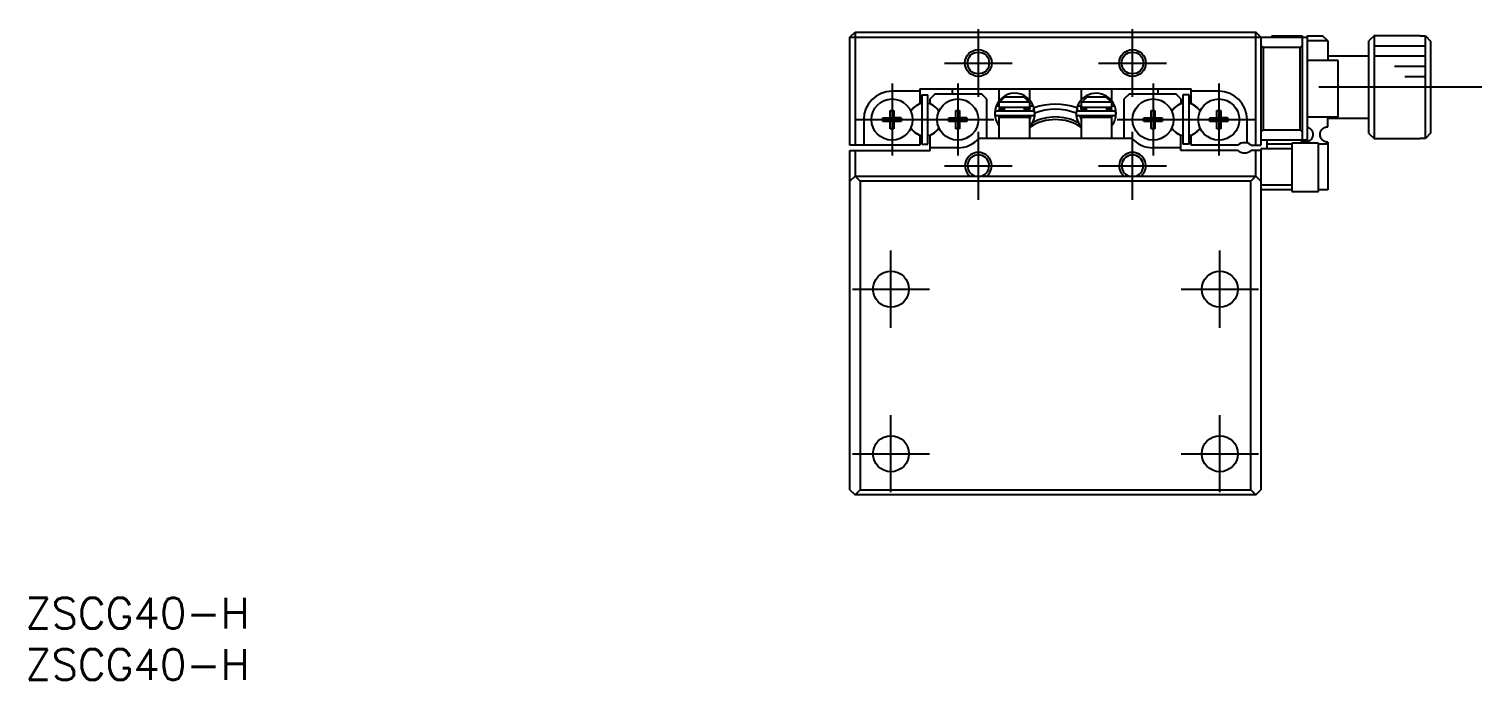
# Model space of a CAD drawing. Extents: x 0 to 309, y -8 to 267.
# Drawn here: x 0.4 to 141.8, y -8 to 55.3 of the extents above; entities that cross this region are included whole.
import ezdxf

# ---------------------------------------------------------------- set-up
doc = ezdxf.new("R2010")
doc.units = 0
doc.header["$LTSCALE"] = 0.5
doc.linetypes.add('CENTER', pattern=[50.8, 31.75, -6.35, 6.35, -6.35])
for name, color, linetype in [('MSM_CENTER', 1, 'CENTER'), ('MSM_CONTINUOUS', 7, 'CONTINUOUS'), ('MSM_NARROW', 5, 'CONTINUOUS'), ('MSM_PART_NUMBER', 7, 'CONTINUOUS')]:
    doc.layers.add(name, color=color, linetype=linetype)
doc.styles.get("Standard").update_dxf_attribs({"font": 'txt.shx', "height": 3, "bigfont": 'bigfont.shx'})

# ---------------------------------------------------------------- blocks, each defined once
blk = doc.blocks.new('*U3')
at = {"layer": 'MSM_PART_NUMBER'}
blk.add_text('ZSCG40-H', height=3, dxfattribs=at).set_placement((0, -3))
blk = doc.blocks.new('*U4')
at = {"layer": 'MSM_PART_NUMBER'}
blk.add_text('ZSCG40-H', height=3, dxfattribs=at).set_placement((0, -8))

msp = doc.modelspace()

# ---------------------------------------------------------------- linework, layer by layer
at = {"layer": 'MSM_CENTER'}
for p, q in [((92.75, 48.7), (92.75, 55.3)), ((107.75, 48.7), (107.75, 55.3)), ((89.45, 52), (96.05, 52)), ((104.45, 52), (111.05, 52)), ((84.35, 50), (84.35, 43)), ((90.75, 50), (90.75, 43)), ((109.75, 50), (109.75, 43)), ((116.15, 50), (116.15, 43)), ((141.75, 49.65), (125.75, 49.65)), ((80.85, 46.5), (94.25, 46.5)), ((92.75, 38.7), (92.75, 45.3)), ((106.25, 46.5), (119.65, 46.5)), ((107.75, 38.7), (107.75, 45.3)), ((89.45, 42), (96.05, 42)), ((104.45, 42), (111.05, 42)), ((84.25, 26.25), (84.25, 33.75)), ((116.25, 26.25), (116.25, 33.75)), ((80.5, 30), (88, 30)), ((112.5, 30), (120, 30)), ((84.25, 10.25), (84.25, 17.75)), ((116.25, 10.25), (116.25, 17.75)), ((80.5, 14), (88, 14)), ((112.5, 14), (120, 14))]:
    msp.add_line(p, q, dxfattribs=at)
at = {"layer": 'MSM_CONTINUOUS'}
for p, q in [((80.25, 54.5), (80.75, 55)), ((80.25, 44), (80.25, 54.5)), ((80.25, 54.5), (124.75, 54.5)), ((80.75, 55), (80.75, 44)), ((80.75, 55), (119.75, 55)), ((119.75, 44), (119.75, 55)), ((120.25, 54.5), (119.75, 55)), ((120.25, 54.5), (120.25, 44)), ((121.35, 54.65), (121.2, 54.5)), ((121.35, 54.65), (124.25, 54.65)), ((124.25, 54.65), (124.25, 44.5)), ((124.75, 54.65), (126.25, 54.65)), ((124.75, 54.65), (124.75, 44.5)), ((126.75, 54.15), (124.75, 54.15)), ((126.75, 54.15), (126.25, 54.65)), ((126.75, 54.15), (126.75, 52.25)), ((131.25, 54.65), (130.75, 54.15)), ((130.75, 45.15), (130.75, 54.15)), ((131.25, 54.65), (131.25, 44.65)), ((135.75, 54.65), (131.25, 54.65)), ((135.75, 54.65), (135.75, 54.633974)), ((135.75, 54.633974), (136.25, 54.633974)), ((136.25, 44.666026), (136.25, 54.633974)), ((136.25, 54.633974), (136.75, 54.132187)), ((136.75, 54.132187), (136.75, 45.167813)), ((120.25, 53.7), (120.45, 53.5)), ((120.45, 53.5), (120.45, 45.5)), ((124.05, 53.5), (120.45, 53.5)), ((124.05, 53.5), (124.25, 53.7)), ((124.05, 45.5), (124.05, 53.5)), ((130.75, 52.65), (126.75, 52.65)), ((127.75, 52.25), (124.75, 52.25)), ((127.75, 46.75), (127.75, 52.25)), ((87.05, 49.5), (113.45, 49.5)), ((87.05, 49.5), (87.05, 48.050806)), ((90.25, 49), (90.25, 49.5)), ((94.75, 49.5), (94.75, 48.291324)), ((97.75, 48.404973), (97.75, 49.5)), ((102.75, 49.5), (102.75, 48.404834)), ((105.75, 48.291645), (105.75, 49.5)), ((110.250002, 49), (110.250002, 49.5)), ((113.45, 48.050806), (113.45, 49.5)), ((87.05, 49.25), (84.35, 49.25)), ((87.25, 48.9), (87.85, 48.9)), ((87.25, 48.9), (87.25, 44.1)), ((87.85, 44.1), (87.85, 48.9)), ((88.55, 49), (88.05, 48.5)), ((88.05, 48.050806), (88.05, 48.5)), ((88.55, 49), (93.05, 49)), ((93.55, 48.5), (93.05, 49)), ((93.55, 48.5), (93.55, 44.7)), ((97.75, 48.2), (94.75, 48.2)), ((94.75, 48.2), (94.75, 47.7)), ((94.804317, 48.2), (95.333485, 48.7)), ((95.333485, 48.7), (97.166515, 48.7)), ((97.166515, 48.7), (97.695683, 48.2)), ((97.75, 48.403855), (97.75, 48.403975)), ((97.75, 47.7), (97.75, 48.2)), ((102.75, 48.403926), (102.75, 48.403798)), ((105.75, 48.2), (102.75, 48.2)), ((102.75, 48.2), (102.75, 47.7)), ((102.804317, 48.2), (103.333485, 48.7)), ((103.333485, 48.7), (105.166515, 48.7)), ((105.166515, 48.7), (105.695683, 48.2)), ((105.75, 48.290741), (105.75, 48.290866)), ((105.75, 48.290335), (105.75, 48.290694)), ((105.75, 47.7), (105.75, 48.2)), ((107.45, 49), (106.95, 48.5)), ((106.95, 44.7), (106.95, 48.5)), ((107.45, 49), (111.95, 49)), ((112.45, 48.5), (111.95, 49)), ((112.45, 48.5), (112.45, 48.050806)), ((112.65, 48.9), (112.65, 44.1)), ((113.25, 48.9), (112.65, 48.9)), ((113.25, 44.1), (113.25, 48.9)), ((116.15, 49.25), (113.45, 49.25)), ((83.463639, 46.68), (84.17, 46.68)), ((83.463639, 46.32), (83.463639, 46.68)), ((84.17, 47.386361), (84.53, 47.386361)), ((84.17, 46.68), (84.17, 47.386361)), ((84.180372, 46.669628), (84.17, 46.68)), ((84.180372, 46.330372), (84.180372, 46.669628)), ((84.180372, 46.669628), (84.519628, 46.669628)), ((84.519628, 46.669628), (84.53, 46.68)), ((84.519628, 46.669628), (84.519628, 46.330372)), ((84.53, 47.386361), (84.53, 46.68)), ((85.236361, 46.68), (84.53, 46.68)), ((85.236361, 46.68), (85.236361, 46.32)), ((86.789905, 47.90064), (87.05, 48.050806)), ((88.05, 48.050806), (88.310095, 47.90064)), ((89.863639, 46.32), (89.863639, 46.68)), ((89.863639, 46.68), (90.57, 46.68)), ((90.57, 47.386361), (90.93, 47.386361)), ((90.57, 46.68), (90.57, 47.386361)), ((90.580372, 46.669628), (90.57, 46.68)), ((90.580372, 46.330372), (90.580372, 46.669628)), ((90.580372, 46.669628), (90.919628, 46.669628)), ((90.919628, 46.669628), (90.93, 46.68)), ((90.919628, 46.669628), (90.919628, 46.330372)), ((90.93, 47.386361), (90.93, 46.68)), ((91.636361, 46.68), (90.93, 46.68)), ((91.636361, 46.68), (91.636361, 46.32)), ((94.502639, 47.870057), (94.481023, 47.81216)), ((94.517327, 47.862128), (94.502285, 47.868376)), ((94.718385, 47.757572), (94.507555, 47.872844)), ((98.046922, 47.306482), (94.546922, 47.306482)), ((94.546922, 46.906482), (98.046922, 46.906482)), ((94.75, 47.7), (97.75, 47.7)), ((97.75, 46.7), (94.75, 46.7)), ((94.75, 46.7), (94.75, 44.7)), ((94.75872, 47.306574), (94.864216, 47.700181)), ((94.800226, 46.69991), (94.759023, 46.906478)), ((94.847721, 47.605076), (94.848332, 47.61988)), ((94.847872, 47.590263), (94.847721, 47.605076)), ((94.848785, 47.575483), (94.847872, 47.590263)), ((94.848332, 47.61988), (94.849705, 47.634636)), ((94.850456, 47.560774), (94.848785, 47.575483)), ((94.849705, 47.634636), (94.851836, 47.649305)), ((94.852879, 47.546177), (94.850456, 47.560774)), ((94.851836, 47.649305), (94.85472, 47.663846)), ((94.856046, 47.531729), (94.852879, 47.546177)), ((94.85472, 47.663846), (94.858346, 47.67822)), ((94.859946, 47.517468), (94.856046, 47.531729)), ((94.858346, 47.67822), (94.862706, 47.692389)), ((94.864567, 47.503431), (94.859946, 47.517468)), ((94.862706, 47.692389), (94.867785, 47.706315)), ((94.869894, 47.489655), (94.864567, 47.503431)), ((94.865422, 47.5), (95.25, 47.5)), ((94.867785, 47.706315), (94.87073, 47.713504)), ((94.875911, 47.476172), (94.869894, 47.489655)), ((94.8826, 47.463018), (94.875911, 47.476172)), ((94.889942, 47.450223), (94.8826, 47.463018)), ((94.897914, 47.437819), (94.889942, 47.450223)), ((94.906496, 47.425835), (94.897914, 47.437819)), ((94.915663, 47.414298), (94.906496, 47.425835)), ((94.92539, 47.403236), (94.915663, 47.414298)), ((94.935652, 47.392673), (94.92539, 47.403236)), ((94.946421, 47.382633), (94.935652, 47.392673)), ((94.957671, 47.373137), (94.946421, 47.382633)), ((94.969373, 47.364208), (94.957671, 47.373137)), ((94.981497, 47.355863), (94.969373, 47.364208)), ((94.994014, 47.348122), (94.981497, 47.355863)), ((95.006893, 47.341), (94.994014, 47.348122)), ((95.020104, 47.334512), (95.006893, 47.341)), ((95.033615, 47.328673), (95.020104, 47.334512)), ((95.047393, 47.323494), (95.033615, 47.328673)), ((95.061407, 47.318987), (95.047393, 47.323494)), ((95.075624, 47.31516), (95.061407, 47.318987)), ((95.09001, 47.312023), (95.075624, 47.31516)), ((95.104534, 47.309583), (95.09001, 47.312023)), ((95.11916, 47.307843), (95.104534, 47.309583)), ((95.133854, 47.306809), (95.11916, 47.307843)), ((95.147809, 47.306482), (95.133854, 47.306809)), ((95.25, 47.7), (95.25, 47.306482)), ((95.25, 46.906482), (95.25, 46.7)), ((97.25, 47.306482), (97.25, 47.7)), ((97.25, 47.5), (97.728326, 47.5)), ((97.25, 46.7), (97.25, 46.906482)), ((97.451358, 47.306531), (97.446035, 47.306482)), ((97.46608, 47.307151), (97.451358, 47.306531)), ((97.480758, 47.308479), (97.46608, 47.307151)), ((97.495358, 47.310512), (97.480758, 47.308479)), ((97.509845, 47.313246), (97.495358, 47.310512)), ((97.524187, 47.316677), (97.509845, 47.313246)), ((97.53835, 47.320797), (97.524187, 47.316677)), ((97.552299, 47.325599), (97.53835, 47.320797)), ((97.566003, 47.331073), (97.552299, 47.325599)), ((97.579427, 47.337207), (97.566003, 47.331073)), ((97.59254, 47.34399), (97.579427, 47.337207)), ((97.605309, 47.351407), (97.59254, 47.34399)), ((97.617703, 47.359442), (97.605309, 47.351407)), ((97.629691, 47.368079), (97.617703, 47.359442)), ((97.641242, 47.377299), (97.629691, 47.368079)), ((97.652326, 47.387081), (97.641242, 47.377299)), ((97.662914, 47.397404), (97.652326, 47.387081)), ((97.672979, 47.408244), (97.662914, 47.397404)), ((97.682493, 47.419577), (97.672979, 47.408244)), ((97.691429, 47.431376), (97.682493, 47.419577)), ((97.699763, 47.443613), (97.691429, 47.431376)), ((97.707472, 47.456258), (97.699763, 47.443613)), ((97.714533, 47.46928), (97.707472, 47.456258)), ((97.720925, 47.482647), (97.714533, 47.46928)), ((97.726629, 47.496325), (97.720925, 47.482647)), ((97.723114, 47.713504), (97.728732, 47.699261)), ((97.73163, 47.510278), (97.726629, 47.496325)), ((97.728732, 47.699261), (97.733435, 47.685245)), ((97.73591, 47.52447), (97.73163, 47.510278)), ((97.733435, 47.685245), (97.737417, 47.671001)), ((97.739458, 47.538863), (97.73591, 47.52447)), ((97.737417, 47.671001), (97.740665, 47.656565)), ((97.742263, 47.55342), (97.739458, 47.538863)), ((97.740665, 47.656565), (97.743169, 47.641975)), ((97.744315, 47.568101), (97.742263, 47.55342)), ((97.743169, 47.641975), (97.74492, 47.627271)), ((97.74561, 47.582867), (97.744315, 47.568101)), ((97.74492, 47.627271), (97.745912, 47.612492)), ((97.746143, 47.597677), (97.74561, 47.582867)), ((97.745912, 47.612492), (97.746143, 47.597677)), ((97.852471, 47.810711), (97.749941, 47.753528)), ((97.75, 47.743204), (97.758542, 47.74893)), ((97.75, 44.7), (97.75, 46.7)), ((97.787084, 46.676793), (97.750439, 46.565741)), ((97.758542, 47.74893), (97.768107, 47.75495)), ((97.768107, 47.75495), (97.778631, 47.761225)), ((97.778631, 47.761225), (97.790041, 47.76771)), ((97.835106, 46.90646), (97.787084, 46.676793)), ((97.790041, 47.76771), (97.802257, 47.774361)), ((97.802257, 47.774361), (97.815196, 47.781132)), ((97.815196, 47.781132), (97.828769, 47.787976)), ((97.828769, 47.787976), (97.842882, 47.794847)), ((97.842882, 47.794847), (97.857438, 47.801696)), ((98.086206, 47.878867), (97.852471, 47.810711)), ((97.857438, 47.801696), (97.872337, 47.808477)), ((97.872337, 47.808477), (97.887475, 47.815143)), ((97.887475, 47.815143), (97.90275, 47.821648)), ((97.90275, 47.821648), (97.918054, 47.827948)), ((97.918054, 47.827948), (97.933284, 47.833998)), ((97.933284, 47.833998), (97.948333, 47.839757)), ((97.948333, 47.839757), (97.963099, 47.845186)), ((97.963099, 47.845186), (97.977479, 47.850246)), ((97.977479, 47.850246), (97.991375, 47.854904)), ((97.991375, 47.854904), (98.00469, 47.859127)), ((98.00469, 47.859127), (98.017334, 47.862886)), ((98.017334, 47.862886), (98.029218, 47.866154)), ((98.029218, 47.866154), (98.040261, 47.868911)), ((98.040261, 47.868911), (98.050388, 47.871136)), ((98.050388, 47.871136), (98.059527, 47.872814)), ((98.059527, 47.872814), (98.067616, 47.873933)), ((98.067616, 47.873933), (98.0746, 47.874487)), ((98.0746, 47.874487), (98.08043, 47.874471)), ((98.078904, 47.303836), (98.084523, 47.315907)), ((98.08043, 47.874471), (98.085066, 47.873885)), ((98.084523, 47.315907), (98.097998, 47.347687)), ((98.085066, 47.873885), (98.08862, 47.872658)), ((98.08862, 47.872658), (98.09079, 47.870814)), ((98.09079, 47.870814), (98.091205, 47.870057)), ((98.098455, 47.852331), (98.091205, 47.870057)), ((98.097998, 47.347687), (98.109863, 47.380082)), ((98.11025, 47.819957), (98.098455, 47.852331)), ((98.109863, 47.380082), (98.120088, 47.413013)), ((98.12041, 47.787046), (98.11025, 47.819957)), ((98.245444, 47.131973), (98.111901, 47.815965)), ((98.120088, 47.413013), (98.12865, 47.446399)), ((98.128909, 47.753678), (98.12041, 47.787046)), ((98.12865, 47.446399), (98.135529, 47.480159)), ((98.135727, 47.719933), (98.128909, 47.753678)), ((98.135529, 47.480159), (98.140709, 47.514209)), ((98.140849, 47.685895), (98.135727, 47.719933)), ((98.140709, 47.514209), (98.144178, 47.548466)), ((98.144261, 47.651645), (98.140849, 47.685895)), ((98.144178, 47.548466), (98.145928, 47.582847)), ((98.145956, 47.617268), (98.144261, 47.651645)), ((98.145928, 47.582847), (98.145956, 47.617268)), ((102.388523, 47.817053), (102.254539, 47.130793)), ((102.354864, 47.638089), (102.353849, 47.603685)), ((102.353849, 47.603685), (102.354557, 47.569273)), ((102.354557, 47.569273), (102.356985, 47.534939)), ((102.3576, 47.672404), (102.354864, 47.638089)), ((102.356985, 47.534939), (102.361128, 47.500766)), ((102.36205, 47.706544), (102.3576, 47.672404)), ((102.361128, 47.500766), (102.366976, 47.466836)), ((102.368204, 47.740427), (102.36205, 47.706544)), ((102.366976, 47.466836), (102.374514, 47.433233)), ((102.376048, 47.77397), (102.368204, 47.740427)), ((102.374514, 47.433233), (102.383725, 47.400039)), ((102.385563, 47.80709), (102.376048, 47.77397)), ((102.383725, 47.400039), (102.394587, 47.367334)), ((102.396726, 47.839706), (102.385563, 47.80709)), ((102.394587, 47.367334), (102.407074, 47.335199)), ((102.408795, 47.870057), (102.396726, 47.839706)), ((102.407074, 47.335199), (102.421073, 47.303885)), ((102.40921, 47.870814), (102.408795, 47.870057)), ((102.41138, 47.872658), (102.40921, 47.870814)), ((102.414139, 47.87945), (102.410103, 47.870019)), ((102.414934, 47.873885), (102.41138, 47.872658)), ((102.413794, 47.878867), (102.647529, 47.810711)), ((102.41957, 47.874471), (102.414934, 47.873885)), ((102.4254, 47.874487), (102.41957, 47.874471)), ((102.432384, 47.873933), (102.4254, 47.874487)), ((102.440473, 47.872814), (102.432384, 47.873933)), ((102.449612, 47.871136), (102.440473, 47.872814)), ((102.459739, 47.868911), (102.449612, 47.871136)), ((105.953078, 47.306482), (102.453078, 47.306482)), ((102.453078, 46.906482), (105.953078, 46.906482)), ((102.470782, 47.866154), (102.459739, 47.868911)), ((102.482666, 47.862886), (102.470782, 47.866154)), ((102.49531, 47.859127), (102.482666, 47.862886)), ((102.508625, 47.854904), (102.49531, 47.859127)), ((102.522521, 47.850246), (102.508625, 47.854904)), ((102.536901, 47.845186), (102.522521, 47.850246)), ((102.551667, 47.839757), (102.536901, 47.845186)), ((102.566716, 47.833998), (102.551667, 47.839757)), ((102.581946, 47.827948), (102.566716, 47.833998)), ((102.59725, 47.821648), (102.581946, 47.827948)), ((102.612525, 47.815143), (102.59725, 47.821648)), ((102.627663, 47.808477), (102.612525, 47.815143)), ((102.642562, 47.801696), (102.627663, 47.808477)), ((102.657118, 47.794847), (102.642562, 47.801696)), ((102.647529, 47.810711), (102.750059, 47.753528)), ((102.671231, 47.787976), (102.657118, 47.794847)), ((102.714396, 46.671709), (102.664898, 46.906431)), ((102.684804, 47.781132), (102.671231, 47.787976)), ((102.697743, 47.774361), (102.684804, 47.781132)), ((102.709959, 47.76771), (102.697743, 47.774361)), ((102.721369, 47.761225), (102.709959, 47.76771)), ((102.749767, 46.565189), (102.714396, 46.671709)), ((102.731893, 47.75495), (102.721369, 47.761225)), ((102.741458, 47.74893), (102.731893, 47.75495)), ((102.75, 47.743204), (102.741458, 47.74893)), ((102.75, 47.7), (105.75, 47.7)), ((105.75, 46.7), (102.75, 46.7)), ((102.75, 46.7), (102.75, 44.7)), ((102.753877, 47.605076), (102.754488, 47.61988)), ((102.754029, 47.590263), (102.753877, 47.605076)), ((102.754942, 47.575483), (102.754029, 47.590263)), ((102.754488, 47.61988), (102.755862, 47.634636)), ((102.756613, 47.560774), (102.754942, 47.575483)), ((102.755862, 47.634636), (102.757993, 47.649305)), ((102.759036, 47.546177), (102.756613, 47.560774)), ((102.757993, 47.649305), (102.760876, 47.663846)), ((102.762202, 47.531729), (102.759036, 47.546177)), ((102.760876, 47.663846), (102.764503, 47.67822)), ((102.766103, 47.517468), (102.762202, 47.531729)), ((102.764503, 47.67822), (102.768862, 47.692389)), ((102.770723, 47.503431), (102.766103, 47.517468)), ((102.768862, 47.692389), (102.773941, 47.706315)), ((102.77605, 47.489655), (102.770723, 47.503431)), ((102.77167, 47.5), (103.25, 47.5)), ((102.773941, 47.706315), (102.776886, 47.713504)), ((102.782067, 47.476172), (102.77605, 47.489655)), ((102.788756, 47.463018), (102.782067, 47.476172)), ((102.796098, 47.450223), (102.788756, 47.463018)), ((102.80407, 47.437819), (102.796098, 47.450223)), ((102.812652, 47.425835), (102.80407, 47.437819)), ((102.821819, 47.414298), (102.812652, 47.425835)), ((102.831546, 47.403236), (102.821819, 47.414298)), ((102.841808, 47.392673), (102.831546, 47.403236)), ((102.852578, 47.382633), (102.841808, 47.392673)), ((102.863827, 47.373137), (102.852578, 47.382633)), ((102.875529, 47.364208), (102.863827, 47.373137)), ((102.887653, 47.355863), (102.875529, 47.364208)), ((102.90017, 47.348122), (102.887653, 47.355863)), ((102.91305, 47.341), (102.90017, 47.348122)), ((102.92626, 47.334512), (102.91305, 47.341)), ((102.939771, 47.328673), (102.92626, 47.334512)), ((102.953549, 47.323494), (102.939771, 47.328673)), ((102.967563, 47.318987), (102.953549, 47.323494)), ((102.98178, 47.31516), (102.967563, 47.318987)), ((102.996167, 47.312023), (102.98178, 47.31516)), ((103.01069, 47.309583), (102.996167, 47.312023)), ((103.025316, 47.307843), (103.01069, 47.309583)), ((103.040011, 47.306809), (103.025316, 47.307843)), ((103.053965, 47.306482), (103.040011, 47.306809)), ((103.25, 47.7), (103.25, 47.306482)), ((103.25, 46.906482), (103.25, 46.7)), ((105.25, 47.306482), (105.25, 47.7)), ((105.25, 47.5), (105.634574, 47.5)), ((105.25, 46.7), (105.25, 46.906482)), ((105.357514, 47.306531), (105.352191, 47.306482)), ((105.372236, 47.307151), (105.357514, 47.306531)), ((105.386914, 47.308479), (105.372236, 47.307151)), ((105.401514, 47.310512), (105.386914, 47.308479)), ((105.416002, 47.313246), (105.401514, 47.310512)), ((105.430344, 47.316677), (105.416002, 47.313246)), ((105.444506, 47.320797), (105.430344, 47.316677)), ((105.458455, 47.325599), (105.444506, 47.320797)), ((105.472159, 47.331073), (105.458455, 47.325599)), ((105.485583, 47.337207), (105.472159, 47.331073)), ((105.498696, 47.34399), (105.485583, 47.337207)), ((105.511465, 47.351407), (105.498696, 47.34399)), ((105.523859, 47.359442), (105.511465, 47.351407)), ((105.535847, 47.368079), (105.523859, 47.359442)), ((105.547398, 47.377299), (105.535847, 47.368079)), ((105.558482, 47.387081), (105.547398, 47.377299)), ((105.569071, 47.397404), (105.558482, 47.387081)), ((105.579135, 47.408244), (105.569071, 47.397404)), ((105.588649, 47.419577), (105.579135, 47.408244)), ((105.597585, 47.431376), (105.588649, 47.419577)), ((105.60592, 47.443613), (105.597585, 47.431376)), ((105.613628, 47.456258), (105.60592, 47.443613)), ((105.620689, 47.46928), (105.613628, 47.456258)), ((105.627081, 47.482647), (105.620689, 47.46928)), ((105.632786, 47.496325), (105.627081, 47.482647)), ((105.62927, 47.713504), (105.634889, 47.699261)), ((105.637786, 47.510278), (105.632786, 47.496325)), ((105.634889, 47.699261), (105.639592, 47.685245)), ((105.635811, 47.700114), (105.741284, 47.306541)), ((105.642066, 47.52447), (105.637786, 47.510278)), ((105.639592, 47.685245), (105.643573, 47.671001)), ((105.645614, 47.538863), (105.642066, 47.52447)), ((105.643573, 47.671001), (105.646821, 47.656565)), ((105.648419, 47.55342), (105.645614, 47.538863)), ((105.646821, 47.656565), (105.649325, 47.641975)), ((105.650472, 47.568101), (105.648419, 47.55342)), ((105.649325, 47.641975), (105.651076, 47.627271)), ((105.651766, 47.582867), (105.650472, 47.568101)), ((105.651076, 47.627271), (105.652068, 47.612492)), ((105.652299, 47.597677), (105.651766, 47.582867)), ((105.652068, 47.612492), (105.652299, 47.597677)), ((105.740971, 46.906428), (105.699766, 46.699881)), ((105.75, 44.7), (105.75, 46.7)), ((105.781615, 47.757572), (105.993007, 47.874171)), ((105.982673, 47.862128), (105.997715, 47.868376)), ((105.993007, 47.874171), (105.992423, 47.878604)), ((106.018088, 47.814893), (105.997361, 47.870057)), ((108.863639, 46.68), (109.57, 46.68)), ((108.863639, 46.32), (108.863639, 46.68)), ((109.57, 47.386361), (109.93, 47.386361)), ((109.57, 46.68), (109.57, 47.386361)), ((109.580372, 46.669628), (109.57, 46.68)), ((109.580372, 46.330372), (109.580372, 46.669628)), ((109.580372, 46.669628), (109.919628, 46.669628)), ((109.919628, 46.669628), (109.93, 46.68)), ((109.919628, 46.669628), (109.919628, 46.330372)), ((109.93, 47.386361), (109.93, 46.68)), ((109.93, 46.68), (110.636361, 46.68)), ((110.636361, 46.68), (110.636361, 46.32)), ((112.45, 48.050806), (112.189905, 47.90064)), ((113.710095, 47.90064), (113.45, 48.050806)), ((115.263639, 46.68), (115.97, 46.68)), ((115.263639, 46.32), (115.263639, 46.68)), ((115.97, 47.386361), (116.33, 47.386361)), ((115.97, 46.68), (115.97, 47.386361)), ((115.980372, 46.669628), (115.97, 46.68)), ((115.980372, 46.330372), (115.980372, 46.669628)), ((115.980372, 46.669628), (116.319628, 46.669628)), ((116.319628, 46.669628), (116.33, 46.68)), ((116.319628, 46.669628), (116.319628, 46.330372)), ((116.33, 47.386361), (116.33, 46.68)), ((117.036361, 46.68), (116.33, 46.68)), ((117.036361, 46.68), (117.036361, 46.32)), ((124.75, 46.75), (127.75, 46.75)), ((126.75, 45.8), (126.75, 46.75)), ((81.6, 46.5), (81.6, 44)), ((84.17, 46.32), (83.463639, 46.32)), ((84.180372, 46.330372), (84.17, 46.32)), ((84.17, 45.613639), (84.17, 46.32)), ((84.53, 45.613639), (84.17, 45.613639)), ((84.519628, 46.330372), (84.180372, 46.330372)), ((84.519628, 46.330372), (84.53, 46.32)), ((84.53, 46.32), (84.53, 45.613639)), ((85.236361, 46.32), (84.53, 46.32)), ((90.57, 46.32), (89.863639, 46.32)), ((90.580372, 46.330372), (90.57, 46.32)), ((90.57, 45.613639), (90.57, 46.32)), ((90.93, 45.613639), (90.57, 45.613639)), ((90.919628, 46.330372), (90.580372, 46.330372)), ((90.919628, 46.330372), (90.93, 46.32)), ((90.93, 46.32), (90.93, 45.613639)), ((91.636361, 46.32), (90.93, 46.32)), ((109.57, 46.32), (108.863639, 46.32)), ((109.580372, 46.330372), (109.57, 46.32)), ((109.57, 45.613639), (109.57, 46.32)), ((109.93, 45.613639), (109.57, 45.613639)), ((109.919628, 46.330372), (109.580372, 46.330372)), ((109.919628, 46.330372), (109.93, 46.32)), ((109.93, 46.32), (109.93, 45.613639)), ((110.636361, 46.32), (109.93, 46.32)), ((115.97, 46.32), (115.263639, 46.32)), ((115.980372, 46.330372), (115.97, 46.32)), ((115.97, 45.613639), (115.97, 46.32)), ((116.33, 45.613639), (115.97, 45.613639)), ((116.319628, 46.330372), (115.980372, 46.330372)), ((116.319628, 46.330372), (116.33, 46.32)), ((116.33, 46.32), (116.33, 45.613639)), ((117.036361, 46.32), (116.33, 46.32)), ((118.9, 44.218246), (118.9, 46.5)), ((120.45, 45.5), (120.25, 45.3)), ((120.45, 45.5), (124.05, 45.5)), ((124.25, 45.3), (124.05, 45.5)), ((124.75, 45.772842), (124.775719, 45.765227)), ((124.775719, 45.765227), (124.801087, 45.75672)), ((124.801087, 45.75672), (124.826046, 45.747351)), ((124.826046, 45.747351), (124.848695, 45.737954)), ((124.848695, 45.737954), (124.870953, 45.727856)), ((124.870953, 45.727856), (124.892777, 45.717086)), ((124.892777, 45.717086), (124.916612, 45.704289)), ((124.916612, 45.704289), (124.939862, 45.690707)), ((124.939862, 45.690707), (124.962478, 45.676388)), ((124.962478, 45.676388), (124.983781, 45.661828)), ((124.983781, 45.661828), (125.004453, 45.646633)), ((125.004453, 45.646633), (125.024461, 45.63085)), ((125.024461, 45.63085), (125.050984, 45.608135)), ((125.050984, 45.608135), (125.076176, 45.584452)), ((125.076176, 45.584452), (125.094, 45.566297)), ((125.094, 45.566297), (125.111067, 45.547697)), ((125.111067, 45.547697), (125.12736, 45.528702)), ((125.12736, 45.528702), (125.14481, 45.506838)), ((125.14481, 45.506838), (125.16127, 45.484567)), ((125.16127, 45.484567), (125.181888, 45.453998)), ((125.181888, 45.453998), (125.200729, 45.422893)), ((125.200729, 45.422893), (125.217788, 45.391407)), ((125.217788, 45.391407), (125.229553, 45.367345)), ((125.229553, 45.367345), (125.24033, 45.343163)), ((125.24033, 45.343163), (125.252726, 45.312058)), ((125.252726, 45.312058), (125.263574, 45.280893)), ((125.263574, 45.280893), (125.272906, 45.249769)), ((125.272906, 45.249769), (125.282471, 45.2112)), ((126.020776, 45.225307), (126.028135, 45.253496)), ((126.028135, 45.253496), (126.036709, 45.281767)), ((126.036709, 45.281767), (126.046527, 45.310051)), ((126.046527, 45.310051), (126.05725, 45.337397)), ((126.05725, 45.337397), (126.069261, 45.364792)), ((126.069261, 45.364792), (126.082535, 45.392038)), ((126.082535, 45.392038), (126.097261, 45.419367)), ((126.097261, 45.419367), (126.113319, 45.446406)), ((126.113319, 45.446406), (126.130934, 45.473387)), ((126.130934, 45.473387), (126.149932, 45.49991)), ((126.149932, 45.49991), (126.170445, 45.526042)), ((126.170445, 45.526042), (126.1899, 45.548784)), ((126.1899, 45.548784), (126.210464, 45.57096)), ((126.210464, 45.57096), (126.232106, 45.592481)), ((126.232106, 45.592481), (126.250938, 45.609854)), ((126.250938, 45.609854), (126.270504, 45.626699)), ((126.270504, 45.626699), (126.290773, 45.642967)), ((126.290773, 45.642967), (126.319409, 45.664077)), ((126.319409, 45.664077), (126.349265, 45.683965)), ((126.349265, 45.683965), (126.364764, 45.693501)), ((126.364764, 45.693501), (126.380548, 45.70269)), ((126.380548, 45.70269), (126.404838, 45.715854)), ((126.404838, 45.715854), (126.429728, 45.728177)), ((126.429728, 45.728177), (126.455162, 45.739616)), ((126.455162, 45.739616), (126.479134, 45.749379)), ((126.479134, 45.749379), (126.503522, 45.758341)), ((126.503522, 45.758341), (126.528273, 45.766476)), ((126.528273, 45.766476), (126.556373, 45.774573)), ((126.556373, 45.774573), (126.584856, 45.781591)), ((126.584856, 45.781591), (126.613642, 45.7875)), ((126.613642, 45.7875), (126.647337, 45.792938)), ((126.647337, 45.792938), (126.68132, 45.796846)), ((126.68132, 45.796846), (126.715461, 45.799204)), ((126.715461, 45.799204), (126.75, 45.8)), ((126.75, 46.65), (130.75, 46.65)), ((87.05, 44), (80.25, 44)), ((87.05, 44.949194), (86.789905, 45.09936)), ((87.05, 44.949194), (87.05, 44)), ((87.25, 44.1), (87.85, 44.1)), ((88.310095, 45.09936), (88.05, 44.949194)), ((88.05, 43.5), (88.05, 44.949194)), ((92.829062, 44.7), (107.670938, 44.7)), ((112.189905, 45.09936), (112.45, 44.949194)), ((112.45, 43.5), (112.45, 44.949194)), ((113.25, 44.1), (112.65, 44.1)), ((113.45, 44.949194), (113.710095, 45.09936)), ((113.45, 44), (113.45, 44.949194)), ((117.988562, 44), (113.45, 44)), ((119.311438, 44), (120.25, 44)), ((124.75, 44.5), (120.25, 44.5)), ((120.85, 43.65), (120.85, 44.5)), ((120.85, 44.15), (123.25, 44.15)), ((123.25, 44.2), (123.25, 39.5)), ((125.85, 44.2), (123.25, 44.2)), ((124.048717, 44.49213), (124.040299, 44.499814)), ((124.086626, 44.460267), (124.048717, 44.49213)), ((124.126971, 44.430689), (124.086626, 44.460267)), ((124.155725, 44.411996), (124.126971, 44.430689)), ((124.185921, 44.394297), (124.155725, 44.411996)), ((124.210948, 44.381009), (124.185921, 44.394297)), ((124.237089, 44.36839), (124.210948, 44.381009)), ((124.264455, 44.356484), (124.237089, 44.36839)), ((124.287946, 44.347268), (124.264455, 44.356484)), ((124.312486, 44.338599), (124.287946, 44.347268)), ((124.338166, 44.330538), (124.312486, 44.338599)), ((124.354979, 44.325798), (124.338166, 44.330538)), ((124.372387, 44.321333), (124.354979, 44.325798)), ((124.390383, 44.31718), (124.372387, 44.321333)), ((124.408964, 44.313378), (124.390383, 44.31718)), ((124.428126, 44.309968), (124.408964, 44.313378)), ((124.447864, 44.306987), (124.428126, 44.309968)), ((124.460507, 44.305361), (124.447864, 44.306987)), ((124.473411, 44.303928), (124.460507, 44.305361)), ((124.486533, 44.3027), (124.473411, 44.303928)), ((124.499828, 44.301688), (124.486533, 44.3027)), ((124.513254, 44.300904), (124.499828, 44.301688)), ((124.526766, 44.30036), (124.513254, 44.300904)), ((124.53847, 44.300093), (124.526766, 44.30036)), ((124.550241, 44.300014), (124.53847, 44.300093)), ((124.562039, 44.300119), (124.550241, 44.300014)), ((124.573823, 44.300404), (124.562039, 44.300119)), ((124.585554, 44.300865), (124.573823, 44.300404)), ((124.597191, 44.3015), (124.585554, 44.300865)), ((124.608695, 44.302305), (124.597191, 44.3015)), ((124.620024, 44.303276), (124.608695, 44.302305)), ((124.634734, 44.304803), (124.620024, 44.303276)), ((124.64919, 44.306592), (124.634734, 44.304803)), ((124.66337, 44.308623), (124.64919, 44.306592)), ((124.677251, 44.310878), (124.66337, 44.308623)), ((124.690808, 44.313338), (124.677251, 44.310878)), ((124.70402, 44.315985), (124.690808, 44.313338)), ((124.718943, 44.319275), (124.70402, 44.315985)), ((124.733475, 44.322788), (124.718943, 44.319275)), ((124.747624, 44.326505), (124.733475, 44.322788)), ((124.774488, 44.334382), (124.747624, 44.326505)), ((124.800101, 44.342926), (124.774488, 44.334382)), ((124.824563, 44.352064), (124.800101, 44.342926)), ((124.842094, 44.359217), (124.824563, 44.352064)), ((124.859104, 44.366659), (124.842094, 44.359217)), ((124.89181, 44.382418), (124.859104, 44.366659)), ((124.92272, 44.399168), (124.89181, 44.382418)), ((124.952117, 44.416911), (124.92272, 44.399168)), ((124.980084, 44.435567), (124.952117, 44.416911)), ((125.022059, 44.467196), (124.980084, 44.435567)), ((125.060908, 44.500931), (125.022059, 44.467196)), ((125.097047, 44.536931), (125.060908, 44.500931)), ((125.130176, 44.574714), (125.097047, 44.536931)), ((125.160742, 44.614691), (125.130176, 44.574714)), ((125.188386, 44.656345), (125.160742, 44.614691)), ((125.213396, 44.700134), (125.188386, 44.656345)), ((125.235526, 44.745773), (125.213396, 44.700134)), ((125.25087, 44.783016), (125.235526, 44.745773)), ((125.264291, 44.821334), (125.25087, 44.783016)), ((125.275765, 44.860885), (125.264291, 44.821334)), ((125.285088, 44.901185), (125.275765, 44.860885)), ((125.282471, 45.2112), (125.289862, 45.172897)), ((125.292274, 44.942625), (125.285088, 44.901185)), ((125.289862, 45.172897), (125.294733, 45.138729)), ((125.297147, 44.98465), (125.292274, 44.942625)), ((125.294733, 45.138729), (125.297986, 45.104922)), ((125.299668, 45.027679), (125.297147, 44.98465)), ((125.297986, 45.104922), (125.299696, 45.071364)), ((125.299696, 45.071364), (125.299668, 45.027679)), ((125.85, 39.5), (125.85, 44.2)), ((125.85, 44.15), (126.75, 44.15)), ((126.000006, 45.046889), (126.000877, 45.08626)), ((126.000674, 45.018201), (126.000006, 45.046889)), ((126.00241, 44.989923), (126.000674, 45.018201)), ((126.000877, 45.08626), (126.003887, 45.12626)), ((126.006271, 44.953219), (126.00241, 44.989923)), ((126.003887, 45.12626), (126.007962, 45.158992)), ((126.011833, 44.917298), (126.006271, 44.953219)), ((126.007962, 45.158992), (126.013573, 45.192037)), ((126.019008, 44.882217), (126.011833, 44.917298)), ((126.013573, 45.192037), (126.020776, 45.225307)), ((126.032385, 44.831988), (126.019008, 44.882217)), ((126.048874, 44.783687), (126.032385, 44.831988)), ((126.067973, 44.738006), (126.048874, 44.783687)), ((126.089732, 44.694267), (126.067973, 44.738006)), ((126.113851, 44.652741), (126.089732, 44.694267)), ((126.139644, 44.614149), (126.113851, 44.652741)), ((126.16749, 44.577577), (126.139644, 44.614149)), ((126.197474, 44.542836), (126.16749, 44.577577)), ((126.229249, 44.510258), (126.197474, 44.542836)), ((126.263162, 44.479484), (126.229249, 44.510258)), ((126.298893, 44.450829), (126.263162, 44.479484)), ((126.336965, 44.423979), (126.298893, 44.450829)), ((126.377367, 44.39912), (126.336965, 44.423979)), ((126.41587, 44.378541), (126.377367, 44.39912)), ((126.44277, 44.36581), (126.41587, 44.378541)), ((126.470998, 44.353821), (126.44277, 44.36581)), ((126.500699, 44.342646), (126.470998, 44.353821)), ((126.523772, 44.334932), (126.500699, 44.342646)), ((126.547867, 44.327752), (126.523772, 44.334932)), ((126.56448, 44.323307), (126.547867, 44.327752)), ((126.581674, 44.319134), (126.56448, 44.323307)), ((126.599438, 44.315268), (126.581674, 44.319134)), ((126.61776, 44.311751), (126.599438, 44.315268)), ((126.636628, 44.308618), (126.61776, 44.311751)), ((126.656031, 44.30591), (126.636628, 44.308618)), ((126.667282, 44.30458), (126.656031, 44.30591)), ((126.678746, 44.303405), (126.667282, 44.30458)), ((126.690388, 44.302393), (126.678746, 44.303405)), ((126.70217, 44.301549), (126.690388, 44.302393)), ((126.714059, 44.300881), (126.70217, 44.301549)), ((126.726017, 44.300396), (126.714059, 44.300881)), ((126.738009, 44.3001), (126.726017, 44.300396)), ((126.75, 44.3), (126.738009, 44.3001)), ((126.75, 44.3), (126.75, 39.65)), ((130.75, 45.15), (131.25, 44.65)), ((131.25, 44.65), (135.75, 44.65)), ((135.75, 44.666026), (135.75, 44.65)), ((136.25, 44.666026), (135.75, 44.666026)), ((136.75, 45.167813), (136.25, 44.666026)), ((80.25, 43.5), (88.05, 43.5)), ((80.25, 10.5), (80.25, 43.5)), ((80.75, 43.5), (80.75, 41)), ((90.75, 43.75), (88.05, 43.75)), ((112.45, 43.75), (109.75, 43.75)), ((117.988562, 43.5), (112.45, 43.5)), ((120.25, 43.5), (119.311438, 43.5)), ((119.75, 41), (119.75, 43.5)), ((123.25, 43.65), (120.25, 43.65)), ((120.25, 43.65), (120.25, 10.5)), ((80.75, 41), (80.25, 40.5)), ((81.25, 40.5), (80.75, 41)), ((80.75, 41), (119.75, 41)), ((119.75, 41), (119.25, 40.5)), ((120.25, 40.5), (119.75, 41)), ((81.25, 40.5), (81.25, 10.5)), ((119.25, 40.5), (81.25, 40.5)), ((119.25, 10.5), (119.25, 40.5)), ((120.25, 40.15), (123.25, 40.15)), ((123.25, 39.65), (120.25, 39.65)), ((126.75, 39.65), (125.85, 39.65)), ((123.25, 39.5), (125.85, 39.5)), ((80.25, 10.5), (80.75, 10)), ((80.75, 10), (81.25, 10.5)), ((119.75, 10), (80.75, 10)), ((81.25, 10.5), (119.25, 10.5)), ((119.25, 10.5), (119.75, 10)), ((119.75, 10), (120.25, 10.5))]:
    msp.add_line(p, q, dxfattribs=at)
for centre, radius in [((92.75, 52), 1.0565), ((107.75, 52), 1.0565), ((84.35, 46.5), 2), ((90.75, 46.5), 2), ((109.75, 46.5), 2), ((116.15, 46.5), 2), ((84.25, 30), 1.75), ((116.25, 30), 1.75), ((84.25, 14), 1.75), ((116.25, 14), 1.75)]:
    msp.add_circle(centre, radius, dxfattribs=at)
for centre, radius, start, end in [((84.35, 46.5), 2.75, 90, 180), ((96.297068, 47.106084), 1.948849, 23.070586, 179.197143), ((104.203076, 47.106477), 1.948828, 35.527392, 156.941699), ((104.197306, 47.104814), 1.95449, 0.807854, 35.46878), ((116.15, 46.5), 2.75, 0, 90), ((87.664905, 46.385095), 1.75, 120, 148.118467), ((87.550001, 46.5), 1.5875, 100.89309, 149.5667936), ((87.550001, 46.5), 1.5875, 30.433263, 79.10696497), ((87.435095, 46.385095), 1.75, 31.881533, 60), ((94.546922, 47.106482), 0.2, 90, 270), ((96.292089, 47.105165), 1.943782, 180.705552, 217.486733), ((100.25, 42), 5.5, 116.863245, 121.290445), ((100.25, 42), 6, 115.328568, 117.820553), ((96.292988, 47.108228), 1.952708, 318.275844, 359.150244), ((100.25, 42), 4.75, 61.953261, 118.06676), ((98.046922, 47.106482), 0.2, 270, 90), ((100.25, 42), 6, 69.750696, 110.244069), ((100.25, 42), 5.5, 68.635111, 111.364889), ((102.453078, 47.106482), 0.2, 90, 270), ((104.207205, 47.108304), 1.952902, 180.843123, 221.731914), ((100.25, 42), 5.5, 58.709555, 63.136755), ((100.25, 42), 6, 62.179447, 64.677848), ((104.205904, 47.105851), 1.945793, 322.533808, 359.180643), ((105.953078, 47.106482), 0.2, 270, 90), ((113.064905, 46.385095), 1.75, 120, 148.118467), ((112.949999, 46.5), 1.5875, 100.893016, 149.56673631), ((112.949999, 46.5), 1.5875, 30.433182, 79.10690768), ((112.835095, 46.385095), 1.75, 31.881533, 60), ((87.664905, 46.614905), 1.75, 211.881533, 240), ((87.550001, 46.5), 1.5875, 210.433182, 259.10692752), ((87.550001, 46.5), 1.5875, 280.893016, 329.56675615), ((87.435095, 46.614905), 1.75, 300, 328.118467), ((100.25, 42), 4.5, 56.251011, 123.748989), ((113.064905, 46.614905), 1.75, 211.881533, 240), ((112.949999, 46.5), 1.5875, 210.433263, 259.10698482), ((112.949999, 46.5), 1.5875, 280.89309, 329.56681345), ((112.835095, 46.614905), 1.75, 300, 328.118467), ((90.75, 46.5), 2.75, 270, 319.114807), ((109.75, 46.5), 2.75, 220.885193, 270), ((118.65, 43.25), 1, 48.590378, 131.40964648), ((92.75, 42), 1.0565, 288.8226954, 251.1773046), ((107.75, 42), 1.0565, 288.8226954, 251.1773046), ((118.65, 44.25), 1, 228.590378, 311.409622)]:
    msp.add_arc(centre, radius, start, end, dxfattribs=at)
at = {"layer": 'MSM_NARROW'}
for p, q in [((136.25, 53.65), (131.25, 53.65)), ((136.25, 52.65), (131.25, 52.65)), ((136.25, 51.65), (133.25, 51.65)), ((136.25, 50.65), (134.25, 50.65))]:
    msp.add_line(p, q, dxfattribs=at)
for centre in [(92.75, 52), (107.75, 52)]:
    msp.add_circle(centre, 1.3, dxfattribs=at)
for centre, radius, start, end in [((100.25, 42), 4.75, 61.941923, 118.062526), ((100.25, 42), 4.5, 56.251011, 123.748989), ((92.75, 42), 1.3, 309.71513723, 230.28486277), ((107.75, 42), 1.3, 309.71513723, 230.28486277)]:
    msp.add_arc(centre, radius, start, end, dxfattribs=at)

# ---------------------------------------------------------------- block references
at = {"layer": 'MSM_CONTINUOUS'}
for name in ['*U3', '*U4']:
    msp.add_blockref(name, (0, 0), dxfattribs=at)

doc.saveas('drawing.dxf')
